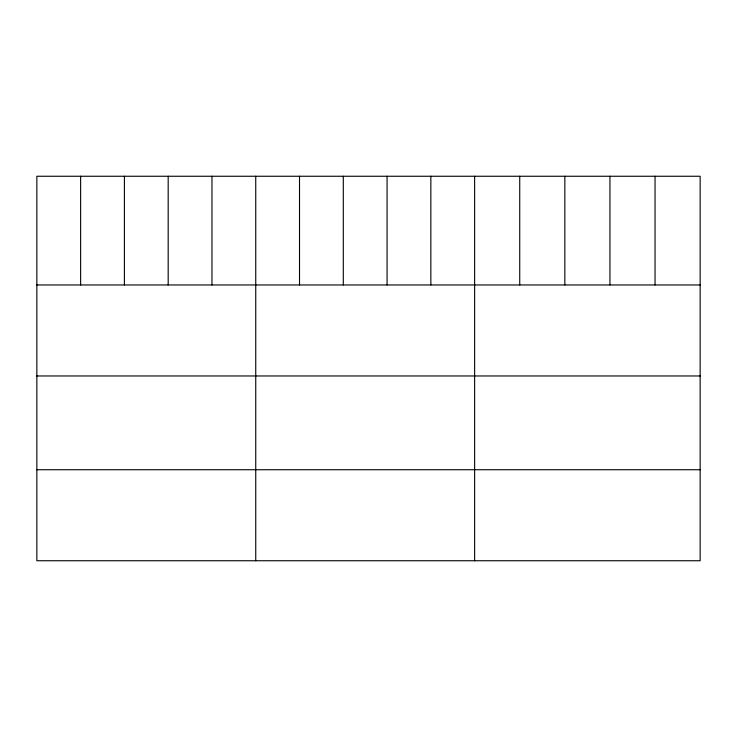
<?xml version="1.0" encoding="UTF-8"?>
<svg xmlns="http://www.w3.org/2000/svg" width="737" height="737" viewBox="0 0 737 737"><rect width="100%" height="100%" fill="white"/><g stroke="black" fill="none" stroke-linecap="round" stroke-linejoin="round"><path stroke-width="1.11" d="M700.15 284.961L700.15 560.746L36.85 560.746L36.85 176.254L700.15 176.254L700.15 284.961L36.85 284.961M36.85 375.971L700.15 375.971M36.85 469.736L700.15 469.736M655.046 176.254L655.046 284.961M609.941 176.254L609.941 284.961M564.837 176.254L564.837 284.961M519.732 176.254L519.732 284.961M474.628 176.254L474.628 560.746M430.85 176.254L430.85 284.961M387.072 176.254L387.072 284.961M343.295 176.254L343.295 284.961M299.517 176.254L299.517 284.961M255.739 176.254L255.739 560.746M211.961 176.254L211.961 284.961M168.183 176.254L168.183 284.961M124.406 176.254L124.406 284.961M80.628 176.254L80.628 284.961"/></g></svg>
